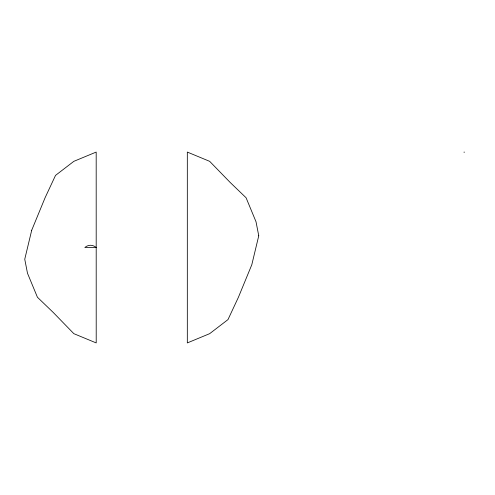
<?xml version="1.0" encoding="UTF-8"?>
<svg xmlns="http://www.w3.org/2000/svg" width="495" height="495" viewBox="0 0 495 495"><rect width="100%" height="100%" fill="white"/><g stroke="black" fill="none" stroke-linecap="round" stroke-linejoin="round"><path stroke-width="0.74" d="M463.939 152.151L464.514 152.151M31.711 230.237L24.75 259.219L27.491 273.252L37.428 297.248L53.243 312.463L73.848 333.667L96.209 342.924L96.185 152.076L73.848 161.333L55.52 175.397L45.082 197.753L31.711 230.237M258.755 235.781L251.794 264.763L238.423 297.248L227.985 319.603L209.657 333.667L187.32 342.924L187.32 152.076L209.657 161.333L230.262 182.537L246.077 197.753L256.014 221.748L258.755 235.781M96.185 247.5L84.831 247.5A12.53 9.943 90 0 1 96.185 247.5"/></g></svg>
